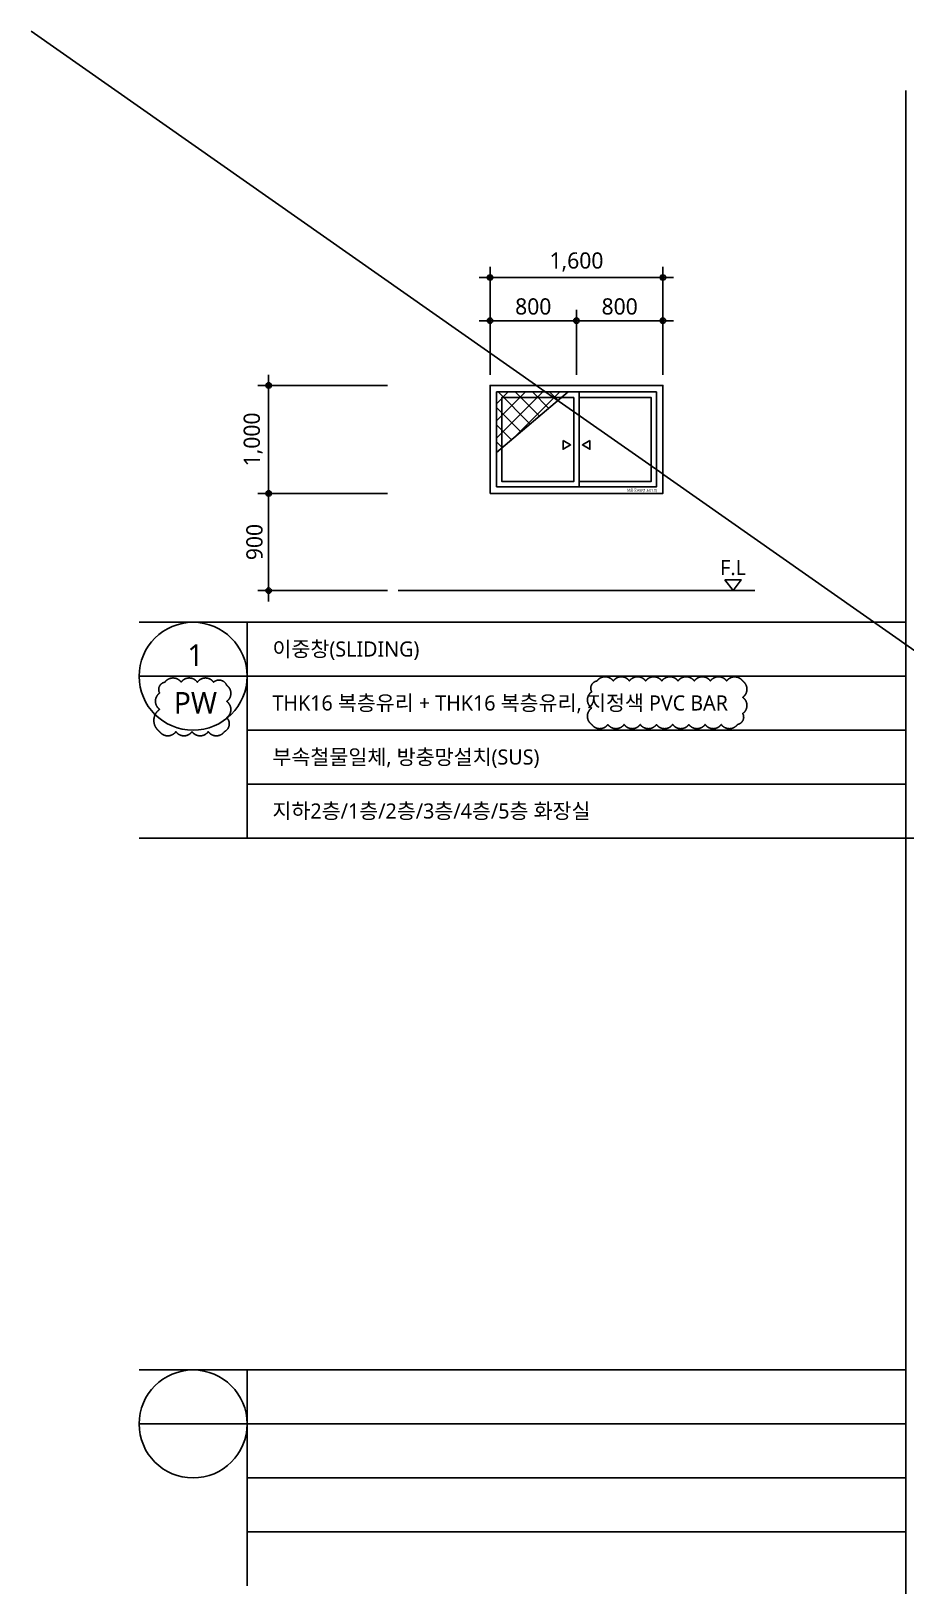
# Model space of a CAD drawing. Header units: millimetres. Extents: x 37653813 to 38677796, y 586285 to 874285.
# Drawn here: x 38515863 to 38523963, y 663783 to 678183 of the extents above; entities that cross this region are included whole.
import ezdxf
from ezdxf.enums import TextEntityAlignment as Align

# ---------------------------------------------------------------- set-up
doc = ezdxf.new("R2010")
doc.units = ezdxf.units.MM
doc.header["$LTSCALE"] = 1000
doc.header["$MEASUREMENT"] = 0
doc.header["$PDSIZE"] = -10
doc.linetypes.add('ACAD_ISO03W100', pattern=[30, 12, -18])
doc.linetypes.add('CEN', pattern=[62, 60, -1, 0, -1])
doc.layers.get('0').update_dxf_attribs({"linetype": 'CONTINUOUS'})
doc.layers.get('Defpoints').update_dxf_attribs({"color": 161, "linetype": 'CONTINUOUS'})
for name, color, linetype in [('BOX', 6, 'CONTINUOUS'), ('center(창호)', 1, 'CEN'), ('dim0', 7, 'CONTINUOUS'), ('hatch', 8, 'CONTINUOUS'), ('SYM', 7, 'CONTINUOUS'), ('TEX', 3, 'CONTINUOUS'), ('TEXT', 3, 'CONTINUOUS'), ('txt', 3, 'CONTINUOUS'), ('VE변경사항적용-20220616', 10, 'CONTINUOUS'), ('WID', 4, 'CONTINUOUS'), ('WIN-G', 252, 'CONTINUOUS')]:
    doc.layers.add(name, color=color, linetype=linetype)
doc.styles.add('나눔바른고딕', font='NanumBarunGothic.ttf')
doc.dimstyles.new('A1-100', dxfattribs={"dimtxt": 3, "dimasz": 1, "dimexe": 2, "dimexo": 2, "dimgap": 1, "dimtad": 1, "dimdec": 0, "dimzin": 12, "dimdsep": 46, "dimlunit": 6, "dimtxsty": '나눔바른고딕', "dimblk1": 'DIMDOT', "dimblk2": 'DIMDOT', "dimsah": 1, "dimcen": -1, "dimdle": 2, "dimclrd": 256, "dimclre": 256, "dimclrt": 3, "dimadec": 0, "dimazin": 0, "dimtfac": 1, "dimtdec": 0, "dimtix": 1, "dimtmove": 2, "dimatfit": 3, "dimldrblk": 'DIMDOT', "dimfxl": 1, "dimtvp": 1, "dimtolj": 1, "dimtzin": 12, "dimlwd": -1, "dimlwe": -1, "dimarcsym": 0})

# ---------------------------------------------------------------- blocks, each defined once
blk = doc.blocks.new('DIMDOT')
at = {"linetype": 'Continuous'}
for p, q in [((-2, 0), (2, 0)), ((0, -2), (0, 2))]:
    blk.add_line(p, q, dxfattribs=at)
for radius in [0.5, 0.25]:
    blk.add_circle((0, 0), radius, dxfattribs=at)
blk = doc.blocks.new('*D635')
at = {"layer": 'Defpoints', "color": 0, "transparency": 16777216}
for p in [(38518063, 674901), (38519263, 674901), (38519263, 673901)]:
    blk.add_point(p, dxfattribs=at)
at = {"layer": 'dim0', "transparency": 16777216}
for p, q in [((38519163, 674901), (38517963, 674901)), ((38518063, 673951), (38518063, 674851)), ((38519163, 673901), (38517963, 673901))]:
    blk.add_line(p, q, dxfattribs=at)
at = {"layer": 'dim0', "transparency": 16777216, "xscale": 50, "yscale": 50, "zscale": 50}
for p, rotation in [((38518063, 674901), 90), ((38518063, 673901), 270)]:
    blk.add_blockref('DIMDOT', p, dxfattribs=dict(at, rotation=rotation))
at = {"layer": 'dim0', "color": 3, "transparency": 16777216, "insert": (38517920, 674401), "char_height": 150, "attachment_point": 5, "rotation": 90, "style": '나눔바른고딕'}
blk.add_mtext('\\A1;1,000', dxfattribs=at)
blk = doc.blocks.new('*D636')
at = {"layer": 'Defpoints', "color": 0, "transparency": 16777216}
for p in [(38518063, 673901), (38519263, 673901), (38519263, 673001)]:
    blk.add_point(p, dxfattribs=at)
at = {"layer": 'dim0', "transparency": 16777216}
for p, q in [((38519163, 673901), (38517963, 673901)), ((38518063, 673051), (38518063, 673851)), ((38519163, 673001), (38517963, 673001))]:
    blk.add_line(p, q, dxfattribs=at)
at = {"layer": 'dim0', "transparency": 16777216, "xscale": 50, "yscale": 50, "zscale": 50}
for p, rotation in [((38518063, 673901), 90), ((38518063, 673001), 270)]:
    blk.add_blockref('DIMDOT', p, dxfattribs=dict(at, rotation=rotation))
at = {"layer": 'dim0', "color": 3, "transparency": 16777216, "insert": (38517932, 673451), "char_height": 150, "attachment_point": 5, "rotation": 90, "style": '나눔바른고딕'}
blk.add_mtext('\\A1;900', dxfattribs=at)
blk = doc.blocks.new('*D637')
at = {"layer": 'Defpoints', "color": 0, "transparency": 16777216}
for p in [(38520913, 675501), (38520113, 674901), (38520913, 674901)]:
    blk.add_point(p, dxfattribs=at)
at = {"layer": 'dim0', "transparency": 16777216}
for p, q in [((38520113, 675001), (38520113, 675601)), ((38520913, 675001), (38520913, 675601)), ((38520163, 675501), (38520863, 675501))]:
    blk.add_line(p, q, dxfattribs=at)
at = {"layer": 'dim0', "transparency": 16777216, "xscale": 50, "yscale": 50, "zscale": 50, "rotation": 180}
blk.add_blockref('DIMDOT', (38520113, 675501), dxfattribs=at)
at = {"layer": 'dim0', "transparency": 16777216, "xscale": 50, "yscale": 50, "zscale": 50}
blk.add_blockref('DIMDOT', (38520913, 675501), dxfattribs=at)
at = {"layer": 'dim0', "color": 3, "transparency": 16777216, "insert": (38520513, 675632), "char_height": 150, "attachment_point": 5, "style": '나눔바른고딕'}
blk.add_mtext('\\A1;800', dxfattribs=at)
blk = doc.blocks.new('*D638')
at = {"layer": 'Defpoints', "color": 0, "transparency": 16777216}
for p in [(38521713, 675901), (38520113, 674901), (38521713, 674901)]:
    blk.add_point(p, dxfattribs=at)
at = {"layer": 'dim0', "transparency": 16777216}
for p, q in [((38520113, 675001), (38520113, 676001)), ((38521713, 675001), (38521713, 676001)), ((38520163, 675901), (38521663, 675901))]:
    blk.add_line(p, q, dxfattribs=at)
at = {"layer": 'dim0', "transparency": 16777216, "xscale": 50, "yscale": 50, "zscale": 50, "rotation": 180}
blk.add_blockref('DIMDOT', (38520113, 675901), dxfattribs=at)
at = {"layer": 'dim0', "transparency": 16777216, "xscale": 50, "yscale": 50, "zscale": 50}
blk.add_blockref('DIMDOT', (38521713, 675901), dxfattribs=at)
at = {"layer": 'dim0', "color": 3, "transparency": 16777216, "insert": (38520913, 676045), "char_height": 150, "attachment_point": 5, "style": '나눔바른고딕'}
blk.add_mtext('\\A1;1,600', dxfattribs=at)
blk = doc.blocks.new('*D639')
at = {"layer": 'Defpoints', "color": 0, "transparency": 16777216}
for p in [(38521713, 675501), (38520913, 674901), (38521713, 674901)]:
    blk.add_point(p, dxfattribs=at)
at = {"layer": 'dim0', "transparency": 16777216}
for p, q in [((38520913, 675001), (38520913, 675601)), ((38521713, 675001), (38521713, 675601)), ((38520963, 675501), (38521663, 675501))]:
    blk.add_line(p, q, dxfattribs=at)
at = {"layer": 'dim0', "transparency": 16777216, "xscale": 50, "yscale": 50, "zscale": 50, "rotation": 180}
blk.add_blockref('DIMDOT', (38520913, 675501), dxfattribs=at)
at = {"layer": 'dim0', "transparency": 16777216, "xscale": 50, "yscale": 50, "zscale": 50}
blk.add_blockref('DIMDOT', (38521713, 675501), dxfattribs=at)
at = {"layer": 'dim0', "color": 3, "transparency": 16777216, "insert": (38521313, 675632), "char_height": 150, "attachment_point": 5, "style": '나눔바른고딕'}
blk.add_mtext('\\A1;800', dxfattribs=at)
blk = doc.blocks.new('1600x1000 AW')
at = {"ltscale": 1000}
blk.add_wipeout([(200, 0), (1800, 0), (1800, 1000), (200, 1000)], dxfattribs=at).dxf.layer = 'WID'
at = {"layer": 'WID', "ltscale": 1000}
blk.add_line((1025, 940), (1025, 60), dxfattribs=at)
for points in [[(200, 0), (1800, 0), (1800, 1000), (200, 1000)], [(260, 60), (1740, 60), (1740, 940), (260, 940)]]:
    blk.add_lwpolyline(points, close=True, dxfattribs=at)
at = {"layer": 'WIN-G'}
for points in [[(975, 890), (310, 890), (310, 110), (975, 110)], [(876, 490), (945, 450), (876, 410)], [(1124, 490), (1055, 450), (1124, 410)]]:
    blk.add_lwpolyline(points, close=True, dxfattribs=at)
blk.add_lwpolyline([(1025, 890), (1690, 890), (1690, 110), (1025, 110)], dxfattribs=at)
at = {"layer": 'Defpoints', "style": '나눔바른고딕'}
blk.add_text('상온용AW(1.6X1.0)', height=25, dxfattribs=at).set_placement((1464, 17))
blk = doc.blocks.new('A$C2DB153E7')
at = {"layer": 'hatch'}
h = blk.add_hatch(dxfattribs=at)
h.set_pattern_fill('_USER', color=252, scale=112.5, angle=45, double=1, pattern_type=0)
h.set_pattern_definition([(45, (-5906.34, -13786.88), (-79.5495, 79.5495), []), (135, (-5906.34, -13786.88), (-79.5495, -79.5495), [])])
h.paths.add_polyline_path([(663, 0), (0, -562), (0, 0)])
at = {"layer": 'hatch', "color": 252}
blk.add_lwpolyline([(663, 0), (0, -562), (0, 0)], close=True, dxfattribs=at)

msp = doc.modelspace()

# ---------------------------------------------------------------- linework, layer by layer
at = {"layer": 'BOX', "color": 3}
for p, q in [((38523963.4, 649933.2), (38523963.4, 677633.2)), ((38516863.4, 670708.2), (38552363.4, 670708.2))]:
    msp.add_line(p, q, dxfattribs=at)
at = {"layer": 'BOX'}
for p, q in [((38523963.4, 672708.2), (38516863.4, 672708.2)), ((38517863.4, 670708.2), (38517863.4, 672708.2)), ((38523963.4, 665783.2), (38516863.4, 665783.2)), ((38517863.4, 663783.2), (38517863.4, 665783.2))]:
    msp.add_line(p, q, dxfattribs=at)
at = {"layer": 'BOX', "color": 6}
for p, q in [((38517863.4, 672208.2), (38516863.4, 672208.2)), ((38517863.4, 665283.2), (38516863.4, 665283.2))]:
    msp.add_line(p, q, dxfattribs=at)
at = {"layer": 'BOX', "color": 5}
for p, q in [((38523963.4, 672208.2), (38517863.4, 672208.2)), ((38523963.4, 671708.2), (38517863.4, 671708.2)), ((38523963.4, 671208.2), (38517863.4, 671208.2)), ((38523963.4, 665283.2), (38517863.4, 665283.2)), ((38523963.4, 664783.2), (38517863.4, 664783.2)), ((38523963.4, 664283.2), (38517863.4, 664283.2))]:
    msp.add_line(p, q, dxfattribs=at)
at = {"layer": 'BOX', "color": 6}
for centre in [(38517363.4, 672208.2), (38517363.4, 665283.2)]:
    msp.add_circle(centre, 500, dxfattribs=at)
at = {"layer": 'center(창호)', "ltscale": 1000}
msp.add_line((38519263.4, 673000.9), (38522563.4, 673000.9), dxfattribs=at)
at = {"layer": 'SYM'}
msp.add_lwpolyline([(38522288.4, 673100.9), (38522438.4, 673100.9), (38522363.4, 673000.9), (38522288.4, 673100.9)], dxfattribs=at)
at = {"layer": 'VE변경사항적용-20220616', "linetype": 'ACAD_ISO03W100'}
for points in [[(38521053.9, 671761.5, 0.5205671), (38521203.9, 671761.5, 0.5205671), (38521353.9, 671761.5, 0.5205671), (38521503.9, 671761.5, 0.5205671), (38521653.9, 671761.5, 0.5205671), (38521803.9, 671761.5, 0.5205671), (38521953.9, 671761.5, 0.5205671), (38522103.9, 671761.5, 0.5205671), (38522253.9, 671761.5, 0.5205671), (38522403.9, 671761.5, 0.5205671), (38522452.4, 671863, 0.5205671), (38522452.4, 672013, 0.5205671), (38522452.4, 672163, 0.5205671), (38522303.5, 672164.1, 0.5205671), (38522153.5, 672164.1, 0.5205671), (38522003.5, 672164.1, 0.5205671), (38521853.5, 672164.1, 0.5205671), (38521703.5, 672164.1, 0.5205671), (38521553.5, 672164.1, 0.5205671), (38521403.5, 672164.1, 0.5205671), (38521253.5, 672164.1, 0.5205671), (38521103.5, 672164.1, 0.5205671), (38521053.9, 672063.7, 0.5205671), (38521053.9, 671913.7, 0.5205671)], [(38517053.7, 671695.1, 0.5205671), (38517203.7, 671695.1, 0.5205671), (38517353.7, 671695.1, 0.5205671), (38517503.7, 671695.1, 0.5205671), (38517653.7, 671695.1, 0.5205671), (38517674.2, 671824.6, 0.5205671), (38517674.2, 671974.6, 0.5205671), (38517674.2, 672124.6, 0.5205671), (38517552.6, 672153, 0.5205671), (38517402.6, 672153, 0.5205671), (38517252.6, 672153, 0.5205671), (38517102.6, 672153, 0.5205671), (38517053.7, 672051.8, 0.5205671), (38517053.7, 671901.8, 0.5205671)]]:
    msp.add_lwpolyline(points, format="xyb", close=True, dxfattribs=at)

# ---------------------------------------------------------------- texts
at = {"layer": 'TEX', "color": 253, "style": '나눔바른고딕'}
msp.add_text('F.L', height=140, dxfattribs=at).set_placement((38522243.5, 673144.7))
at = {"layer": 'TEXT', "style": '나눔바른고딕'}
for s, p in [('이중창(SLIDING)', (38518098.2, 672460.2)), ('THK16 복층유리 + THK16 복층유리, 지정색 PVC BAR', (38518098.2, 671960.8)), ('부속철물일체, 방충망설치(SUS)', (38518098.2, 671460.2)), ('지하2층/1층/2층/3층/4층/5층 화장실', (38518098.2, 670960.2))]:
    msp.add_text(s, height=140, dxfattribs=at).set_placement(p, align=Align.MIDDLE_LEFT)
at = {"layer": 'txt', "style": '나눔바른고딕'}
for s, p in [('1', (38517385.2, 672403.9)), ('PW', (38517385.2, 671961.9))]:
    msp.add_text(s, height=200, dxfattribs=at).set_placement(p, align=Align.MIDDLE_CENTER)

# ---------------------------------------------------------------- dimensions: what is measured, and where the dimension line sits
at = {"layer": 'dim0'}
for base, p1, p2, picture, middle in [((38521713.4, 675900.9), (38520113.4, 674900.9), (38521713.4, 674900.9), '*D638', (38520913.4, 676044.9)), ((38520913.4, 675500.9), (38520113.4, 674900.9), (38520913.4, 674900.9), '*D637', (38520513.4, 675632.4)), ((38521713.4, 675500.9), (38520913.4, 674900.9), (38521713.4, 674900.9), '*D639', (38521313.4, 675632.4))]:
    dim = msp.add_linear_dim(base=base, p1=p1, p2=p2, dimstyle='A1-100', override={"dimscale": 50}, dxfattribs=at)
    dim.commit()
    dim.dimension.update_dxf_attribs({"geometry": picture, "text_midpoint": middle})
for base, p1, p2, picture, middle in [((38518063.4, 674900.9), (38519263.4, 673900.9), (38519263.4, 674900.9), '*D635', (38517919.6, 674400.9)), ((38518063.4, 673900.9), (38519263.4, 673000.9), (38519263.4, 673900.9), '*D636', (38517931.8, 673450.9))]:
    dim = msp.add_linear_dim(base=base, p1=p1, p2=p2, angle=90, dimstyle='A1-100', override={"dimscale": 50}, dxfattribs=at)
    dim.commit()
    dim.dimension.update_dxf_attribs({"geometry": picture, "text_midpoint": middle})

# ---------------------------------------------------------------- next in the draw order: block references
msp.add_blockref('1600x1000 AW', (38519913.4, 673900.9))

# ---------------------------------------------------------------- next in the draw order: linework, layer by layer
at = {"ltscale": 10000}
msp.add_line((38515863.4, 678183.2), (38556913.4, 649383.2), dxfattribs=at)

# ---------------------------------------------------------------- next in the draw order: block references
at = {"ltscale": 0.1}
msp.add_blockref('A$C2DB153E7', (38520173.4, 674840.9), dxfattribs=at)

doc.saveas('drawing.dxf')
